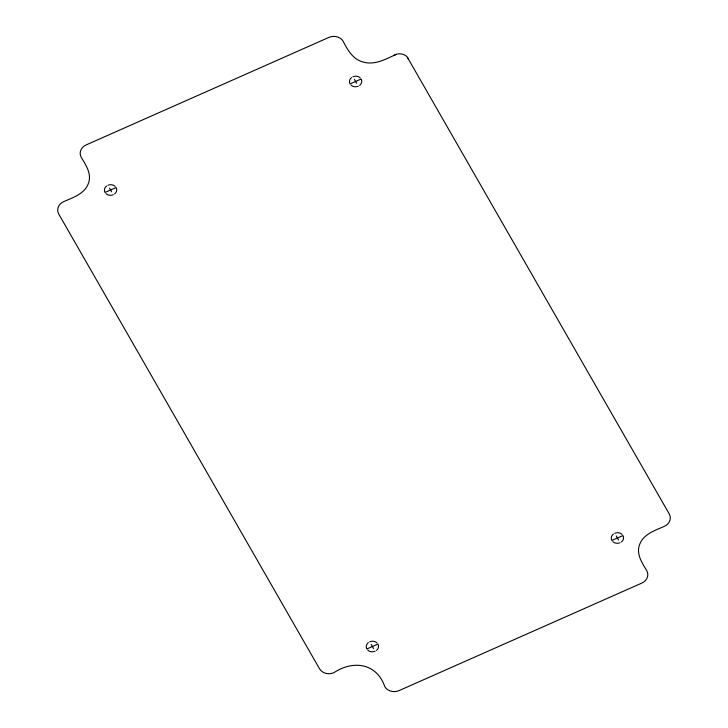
<?xml version="1.0" encoding="UTF-8"?>
<svg xmlns="http://www.w3.org/2000/svg" width="728" height="728" viewBox="0 0 728 728"><rect width="100%" height="100%" fill="white"/><g stroke="black" fill="none" stroke-linecap="round" stroke-linejoin="round"><path stroke-width="1.09" d="M394.13 55.31L396.769 54.172A9.5 8.172 -4.8 0 1 407.17 57.03L408.49 59.25M396.387 54.309C386.077 58.913 374.993 65.465 363.281 62.062C353.08 59.587 347.629 50.032 343.197 41.378A10.747 9.246 -4.8 0 0 328.838 37.437L86.213 144.89A10.747 9.246 -4.8 0 0 81.272 157.375C86.059 165.183 92.156 174.383 88.243 183.856C84.157 194.085 72.918 197.597 63.718 201.629A10.747 9.246 -4.8 0 0 58.786 214.123L319.51 668.75A10.747 9.246 -4.8 0 0 333.87 672.69C353.171 659.941 376.567 663.017 384.803 686.622A10.747 9.246 -4.8 0 0 399.162 690.563L641.787 583.11A10.747 9.246 -4.8 0 0 646.728 570.625C641.941 562.817 635.844 553.617 639.757 544.144C643.843 533.915 655.082 530.403 664.282 526.371A10.747 9.246 -4.8 0 0 669.214 513.877L407.389 57.33M352.916 76.786L353.671 76.558M357.539 86.414L358.294 86.177M107.89 185.303L108.645 185.067M112.512 194.931L113.277 194.695M614.723 533.305L615.488 533.069M619.355 542.933L620.11 542.697M369.706 641.823L370.461 641.586M374.329 651.442L375.084 651.214M354.427 79.434L356.638 83.292M616.243 535.954L618.6 540.058M109.519 188.143L111.621 191.801M371.216 644.462L373.573 648.566M623.186 536.208L622.931 535.562L611.902 540.449L611.647 539.794M361.37 79.689L361.115 79.043L350.095 83.929L349.84 83.274M378.16 644.726L377.905 644.071L366.885 648.957L366.63 648.311M116.353 188.206L116.098 187.551L105.069 192.438L104.814 191.792M361.625 80.344A6.143 5.287 -4.8 0 1 359.632 85.385M356.775 86.65A6.143 5.287 -4.8 0 1 350.978 85.058M349.586 82.628A6.143 5.287 -4.8 0 1 351.579 77.578M354.427 76.322A6.143 5.287 -4.8 0 1 360.233 77.914M116.607 188.852A6.143 5.287 -4.8 0 1 114.605 193.903M111.757 195.168A6.143 5.287 -4.8 0 1 105.951 193.566M104.559 191.136A6.143 5.287 -4.8 0 1 106.552 186.095M109.409 184.83A6.143 5.287 -4.8 0 1 115.206 186.423M378.414 645.372A6.143 5.287 -4.8 0 1 376.421 650.423M373.573 651.678A6.143 5.287 -4.8 0 1 367.767 650.086M366.375 647.656A6.143 5.287 -4.8 0 1 368.368 642.615M371.216 641.35A6.143 5.287 -4.8 0 1 377.022 642.942M623.441 536.864A6.143 5.287 -4.8 0 1 621.448 541.905M618.591 543.17A6.143 5.287 -4.8 0 1 612.785 541.577M611.393 539.148A6.143 5.287 -4.8 0 1 613.385 534.097M616.243 532.832A6.143 5.287 -4.8 0 1 622.049 534.434"/></g></svg>
